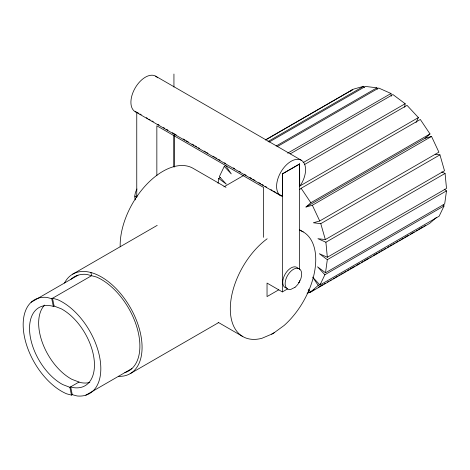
<?xml version="1.0" encoding="UTF-8"?>
<svg xmlns="http://www.w3.org/2000/svg" width="470" height="470" viewBox="0 0 470 470"><rect width="100%" height="100%" fill="white"/><g stroke="black" fill="none" stroke-linecap="round" stroke-linejoin="round"><path stroke-width="0.7" d="M218.045 183.288L218.709 178.465L220.612 177.366M308.52 289.203L310.511 292.175L318.196 285.413L312.615 277.083L319.976 285.014L324.893 274.733L317.526 266.801L325.51 272.77L327.32 259.675L446.494 190.867L444.209 189.163M404.67 107.26L405.163 103.717L392.914 94.558L290.225 153.849M446.494 190.867L444.685 203.962L325.51 272.77M225.535 165.64L224.266 166.374L219.355 176.65L226.329 184.164L218.709 178.465M416.032 122.517L418.394 117.582L407.032 105.35L304.343 164.635M443.087 204.867L444.068 205.925L439.15 216.206L319.976 285.014M299.631 186.243L301.329 183.94A20.492 11.832 -60 0 0 301.329 160.276L155.646 76.163M350.702 91.18L352.347 89.729L265.503 139.866M299.513 189.704L301.135 188.276L420.309 119.474L430.009 133.95L425.144 138.227L305.97 207.029L312.35 205.243L431.525 136.441L438.904 152.174L319.729 220.976L313.355 222.768L320.775 223.655L439.949 154.853L444.508 170.769L325.334 239.577L317.914 238.684L325.904 242.232L445.078 173.424L446.5 188.447L327.326 257.249L319.336 253.706L327.32 259.675M305.97 207.029L310.835 202.752L430.009 133.95M436.272 217.575L429.686 223.373L310.511 292.175M265.65 139.931L353.763 89.059L363.698 86.274L364.321 87.596M267.976 141.541L363.698 86.274M269.081 142.063L365.437 86.433L376.94 87.814L377.345 89.212M276.154 146.006L376.94 87.814M277.282 146.599L378.703 88.037L390.999 93.495L391.257 96.221M72.715 274.145L157.209 225.365M223.908 186.86L243.601 175.486M287.675 153.15L390.999 93.495M31.114 302.281L78.044 275.185M72.245 394.665L70.653 386.863L71.798 387.304A45.361 26.191 60 0 0 94.012 358.563A45.361 26.191 60 0 0 61.223 308.778L54.115 306.058L52.517 298.256L57.364 299.555A54.361 31.384 60 0 1 99.511 356.407A54.361 31.384 60 0 1 77.092 395.963L72.245 394.665L71.475 395.111L66.628 393.813A54.361 31.384 60 0 1 24.481 336.961A54.361 31.384 60 0 1 46.9 297.404L51.747 298.703L91.585 275.708L90.933 272.518M287.763 288.803L282.353 291.923L282.353 173.906L299.631 163.936L299.719 186.296M282.353 173.906L299.719 163.983M78.995 382.045L69.877 387.309L62.769 384.589A45.361 26.191 60 0 1 29.98 334.805A45.361 26.191 60 0 1 52.199 306.064L53.345 306.505L54.115 306.058M303.103 162.638L405.163 103.717M299.854 186.02L418.394 117.582M85.787 395.188L131.941 368.539M130.178 373.668L218.48 322.69M278.757 289.814L267.036 296.582L267.036 283.075L282.353 291.923M298.444 282.635L299.631 281.947L299.631 280.49M324.893 274.733L444.068 205.925M318.196 285.413L320.734 283.951M307.069 293.209L309.06 292.651L314.13 289.72M318.566 287.158L323.002 284.597M324.271 283.868L325.54 283.134M327.443 282.035L328.712 281.307M329.975 280.572L331.244 279.838M333.148 278.745L334.417 278.011M335.68 277.276L337.583 276.178M338.852 275.449L340.121 274.715M341.385 273.987L343.288 272.888M344.557 272.154L345.826 271.425M347.095 270.691L348.993 269.592M350.262 268.863L354.697 266.302M355.966 265.568L359.773 263.37M361.671 262.272L362.94 261.543M364.209 260.809L368.645 258.247M369.913 257.513L371.183 256.784M373.08 255.686L377.522 253.124M378.785 252.39L380.054 251.662M381.323 250.927L383.226 249.829M384.495 249.1L385.758 248.366M387.662 247.267L388.931 246.538M390.2 245.804L392.098 244.706M393.366 243.977L394.636 243.243M395.904 242.508L397.802 241.416M399.071 240.681L400.34 239.947M401.609 239.218L403.513 238.12M404.776 237.385L408.583 235.188M410.48 234.095L414.287 231.898M416.185 230.799L417.454 230.065M418.723 229.337L423.159 226.775M424.428 226.041L425.697 225.312M271.642 334.158L274.409 332.56M425.144 138.227L431.525 136.441M435.226 154.283L439.949 154.853M157.556 77.785A20.492 11.832 -60 0 0 136.282 86.175A20.492 11.832 -60 0 0 135.154 111.66L136.224 111.995M135.154 111.66L280.837 195.773L282.441 196.266L282.441 173.959M441.747 171.95L445.078 173.424M137.399 112.53L138.668 113.258M139.942 113.993L141.212 114.727M146.299 117.665L147.568 118.399M148.843 119.133L150.112 119.868M152.022 120.972L153.291 121.707M157.744 124.274L159.013 125.008M163.466 127.576L164.735 128.31M166.644 129.415L167.913 130.149M172.367 132.716L176.179 134.919M183.171 138.956L185.08 140.054M186.349 140.788L188.258 141.893M192.071 144.096L193.981 145.195M195.256 145.929L196.525 146.663M198.434 147.768L199.703 148.496M204.156 151.07L205.425 151.804M206.694 152.538L207.969 153.273M213.057 156.21L214.326 156.945M215.601 157.673L216.87 158.408M218.779 159.512L220.048 160.246M224.501 162.814L225.77 163.548M233.402 167.954L234.671 168.689M239.124 171.256L240.393 171.991M244.206 174.194L246.116 175.292M249.928 177.496L251.838 178.6M253.107 179.334L255.016 180.433M258.829 182.636L260.738 183.741M262.007 184.469L263.282 185.204M265.192 186.308L266.461 187.042M270.914 189.61L272.183 190.344M273.452 191.079L275.361 192.183M276.63 192.912L277.905 193.646M279.815 194.75L282.441 196.266M226.005 187.336L193.094 168.331A60.413 34.88 -60 0 0 145.935 185.157A60.413 34.88 -60 0 0 120.185 246.815M299.437 229.73L303.232 231.922M134.796 196.113L136.758 197.247A11.685 6.745 -60 0 1 136.905 195.925M218.133 322.308L242.82 336.561M224.266 166.374L231.24 173.882L225.488 165.299M301.135 188.276L310.835 202.752M312.35 205.243L319.729 220.976M308.173 290.766L309.06 292.651M320.775 223.655L325.334 239.577M51.747 298.703L53.345 306.505M69.877 387.309L71.475 395.111M325.904 242.232L327.326 257.249M299.631 163.936L299.631 269.527M263.582 237.338L263.582 187.43L156.845 125.807L156.845 175.674M174.123 134.896L174.123 167.167M173.941 74.037L173.941 87.056M173.941 135.072L173.941 166.621M136.758 112.16L136.758 197.247M64.519 283.016A57.458 33.176 60 0 1 130.178 307.321A57.458 33.176 60 0 1 118.393 376.329M70.952 279.28A54.361 31.384 60 0 1 86.739 274.409L96.432 277.006A54.361 31.384 60 0 1 136.958 327.426A54.361 31.384 60 0 1 124.85 372.634M89.829 382.427A45.361 26.191 60 0 1 80.141 382.486L71.886 379.325A45.361 26.191 60 0 1 42.488 342.912A45.361 26.191 60 0 1 44.591 305.083M280.837 195.773A20.492 11.832 -60 0 1 280.837 172.108A20.492 11.832 -60 0 1 301.329 160.276M286.394 288.057A11.685 6.745 -60 0 1 285.302 273.863A11.685 6.745 -60 0 1 298.074 268.464M300.048 230.435A60.413 34.88 -60 0 1 314.794 270.485A60.413 34.88 -60 0 1 284.08 325.504L273.023 333.571L261.966 338.277A60.413 34.88 -60 0 1 230.388 305.805A60.413 34.88 -60 0 1 267.154 238.772M135.337 199.885A11.685 6.745 -60 0 1 136.987 188.999M295.001 287.305L290.736 289.438A11.685 6.745 -60 0 1 286.976 276.589A11.685 6.745 -60 0 1 300.477 269.851A11.685 6.745 -60 0 1 295.001 287.305"/></g></svg>
